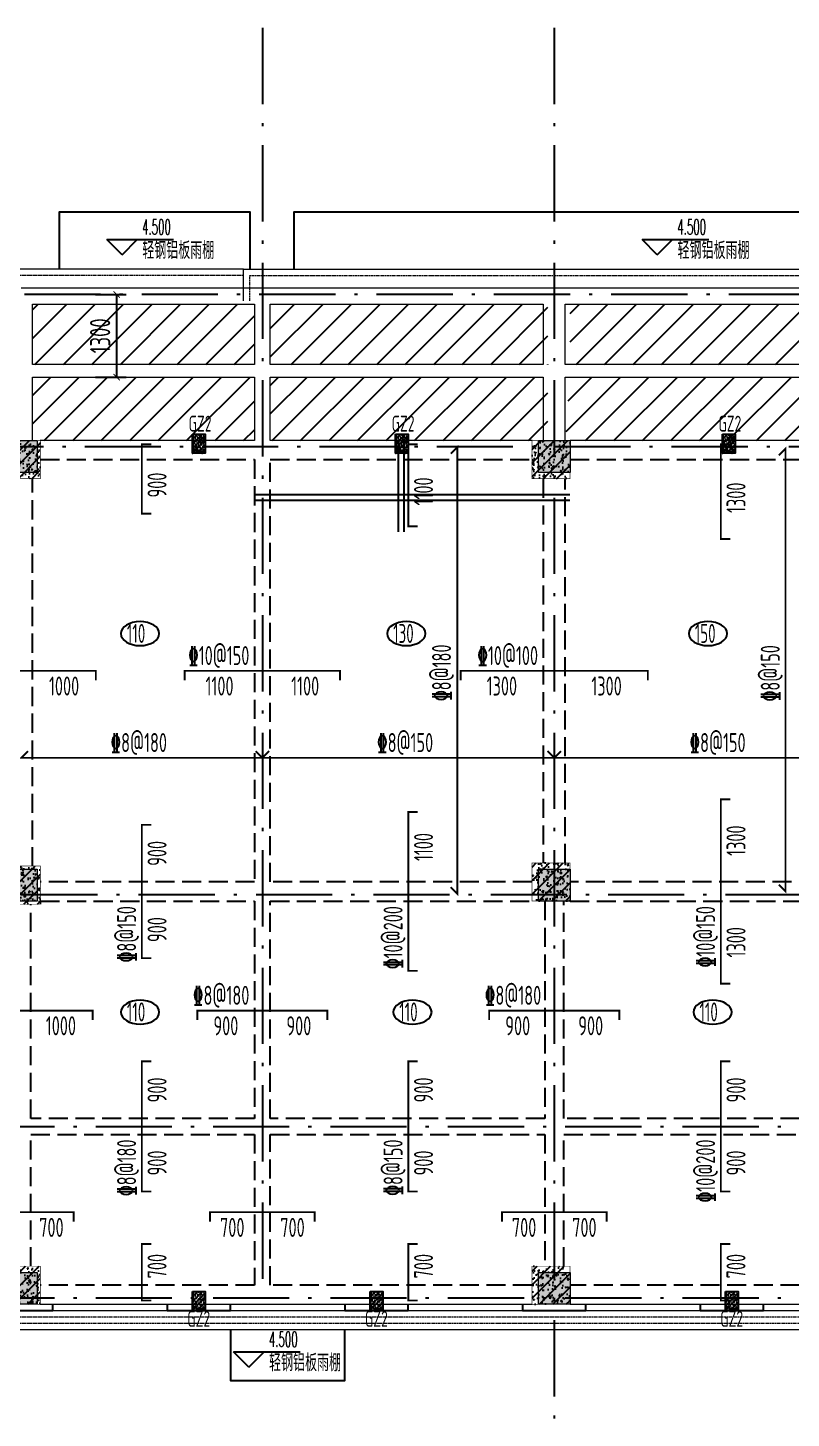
# Model space of a CAD drawing. Extents: x 169490 to 7584583, y -2399407 to 1374371.
# Drawn here: x 625098 to 637131, y 734888 to 756782 of the extents above; entities that cross this region are included whole.
import ezdxf
from ezdxf.enums import TextEntityAlignment as Align

# ---------------------------------------------------------------- set-up
doc = ezdxf.new("R2010")
doc.units = 0
doc.header["$LTSCALE"] = 100
for name, pattern in [('CENTER', [8, 5, -1, 1, -1]), ('D3轴线点划线', [18.5, 12, -3, 0.5, -3]), ('DASH', [0.35, 0.25, -0.1]), ('H3普通虚线', [4.2, 3, -1.2])]:
    doc.linetypes.add(name, pattern=pattern)
doc.layers.get('0').update_dxf_attribs({"linetype": 'CONTINUOUS'})
doc.layers.get('DEFPOINTS').update_dxf_attribs({"linetype": 'CONTINUOUS'})
for name, color, linetype in [('BEAM_CONT', 4, 'CONTINUOUS'), ('C-DOTE', 8, 'D3轴线点划线'), ('DIM_ELEV', 3, 'CONTINUOUS'), ('FSK_FREIN', 2, 'CONTINUOUS'), ('FSK_FTEXT', 4, 'CONTINUOUS'), ('FSK_ZREIN', 1, 'CONTINUOUS'), ('FSK_ZTEXT', 3, 'CONTINUOUS'), ('GJ', 6, 'CONTINUOUS'), ('GZ', 220, 'CENTER'), ('PUB_TEXT', 4, 'CONTINUOUS'), ('S-BEAM-LINE2', 4, 'H3普通虚线'), ('S-COLU-HATCH', 251, 'CONTINUOUS'), ('S-SLAB-DIM', 92, 'CONTINUOUS'), ('S-SLAB-HATCH', 251, 'CONTINUOUS'), ('S-SLAB-RBAR', 1, 'CONTINUOUS'), ('板厚度', 2, 'CONTINUOUS'), ('立面', 73, 'CONTINUOUS'), ('线脚', 30, 'CONTINUOUS')]:
    doc.layers.add(name, color=color, linetype=linetype)
doc.layers.add('S-COLU-LINE1', color=6, linetype='CONTINUOUS', lineweight=18)
doc.layers.add('平面-看线', color=45, linetype='CONTINUOUS', lineweight=15)
doc.styles.add('_TCH_DIM', font='SIMPLEX', dxfattribs={"bigfont": 'GBCBIG'})
doc.styles.add('BW_Rein', font='Tssdeng.shx', dxfattribs={"width": 0.7, "bigfont": 'hztxt.shx'})
doc.styles.get("Standard").update_dxf_attribs({"font": 'tssdeng.shx', "width": 0.7, "bigfont": 'hztxt.shx'})
doc.styles.add('TSSD_Bold', font='tssdeng2.shx', dxfattribs={"width": 0.7, "bigfont": 'china.shx'})
doc.styles.add('TSSD_Dimension', font='Tssdeng.shx', dxfattribs={"width": 0.7, "bigfont": 'tssdchn.shx'})
doc.styles.add('TSSD_REIN', font='tssdeng.shx', dxfattribs={"width": 0.7, "bigfont": 'hztxt.shx'})
doc.dimstyles.new('TSSD_100_100$0', dxfattribs={"dimtxt": 320, "dimasz": 100, "dimexe": 150, "dimexo": 150, "dimgap": 100, "dimtad": 1, "dimdec": 0, "dimzin": 0, "dimdsep": 46, "dimtxsty": 'TSSD_Dimension', "dimblk": 'ARCHTICK', "dimcen": 0, "dimclrt": 7, "dimadec": 1, "dimazin": 0, "dimtfac": 1, "dimtdec": 0, "dimtix": 1, "dimtmove": 2, "dimatfit": 3, "dimldrblk": '_TSDBK', "dimfxl": 1, "dimtolj": 1, "dimtzin": 0, "dimarcsym": 0})
pattern_1 = [(50, (0, 0), (215.178055, -18.82564), [22.5, -247.5]), (355, (0, 0), (-41.6254, 225.65764), [18, -198]), (100.4514, (17.93, -1.57), (173.552815, 206.831863), [19.122057, -210.342634]), (46.1842, (0, 60), (320.172315, -49.655704), [33.75, -371.25]), (96.6356, (26.68, 55.86), (280.39881, 292.23536), [28.68309, -315.5139]), (351.1842, (0, 60), (280.39858, 292.23558), [27, -297]), (21, (30, 45), (179.072116, -120.785667), [22.5, -247.5]), (326, (30, 45), (72.9946, 217.545014), [18, -198]), (71.4514, (44.92, 34.93), (252.06679, 96.75915), [19.122057, -210.342634]), (37.5, (0, 0), (3.6479566, 99.868156), [0, -195.6, 0, -201, 0, -198.75]), (7.5, (0, 0), (78.920861, 118.323514), [0, -114.6, 0, -191.1, 0, -75.75]), (327.5, (-66.9, 0), (160.146731, -6.7664615), [0, -75, 0, -234, 0, -310.5]), (317.5, (-96.9, 0), (174.955851, 30.031495), [0, -97.5, 0, -155.4, 0, -220.5]), (45, (0, 0), (-106.066017, 106.066017), [])]

# ---------------------------------------------------------------- blocks, each defined once
blk = doc.blocks.new('_ARCHTICK')
at = {"const_width": 0.15}
blk.add_lwpolyline([(-0.5, -0.5), (0.5, 0.5)], dxfattribs=at)
blk = doc.blocks.new('*D60')
at = {"layer": 'DEFPOINTS', "color": 0, "ltscale": 10, "transparency": 16777216}
for p in [(626018, 752582), (626018, 751282), (626499, 751282)]:
    blk.add_point(p, dxfattribs=at)
at = {"layer": 'S-SLAB-DIM', "color": 0, "lineweight": -2, "ltscale": 10, "transparency": 16777216}
for p, q in [((626168, 752582), (626649, 752582)), ((626499, 752582), (626499, 751282)), ((626168, 751282), (626649, 751282))]:
    blk.add_line(p, q, dxfattribs=at)
at = {"layer": 'S-SLAB-DIM', "color": 0, "lineweight": -2, "ltscale": 10, "transparency": 16777216, "xscale": 100, "yscale": 100, "zscale": 100}
for p, rotation in [((626499, 752582), 90), ((626499, 751282), 270)]:
    blk.add_blockref('_ARCHTICK', p, dxfattribs=dict(at, rotation=rotation))
at = {"layer": 'S-SLAB-DIM', "color": 7, "ltscale": 10, "transparency": 16777216, "insert": (626239, 751932), "char_height": 320, "attachment_point": 5, "rotation": 90, "style": 'TSSD_Dimension'}
blk.add_mtext('\\A1;1300', dxfattribs=at)
blk = doc.blocks.new('_TSDBK')
blk.add_line((-1, 0), (0, 0))
at = {"const_width": 0.5}
blk.add_lwpolyline([(-0.7, -0.7), (0.7, 0.7)], dxfattribs=at)
blk = doc.blocks.new('BW-4902924', base_point=(607896, 736682))
at = {"layer": 'S-COLU-HATCH', "ltscale": 10}
h = blk.add_hatch(color=256, dxfattribs=at)
h.dxf.hatch_style = 1
h.paths.add_polyline_path([(624746, 750282), (625246, 750282), (625246, 749782), (624746, 749782)])
h = blk.add_hatch(color=256, dxfattribs=at)
h.dxf.hatch_style = 1
h.paths.add_polyline_path([(633146, 750282), (633646, 750282), (633646, 749782), (633146, 749782)])
h = blk.add_hatch(color=256, dxfattribs=at)
h.dxf.hatch_style = 1
h.paths.add_polyline_path([(624746, 743532), (625246, 743532), (625246, 743032), (624746, 743032)])
h = blk.add_hatch(color=256, dxfattribs=at)
h.dxf.hatch_style = 1
h.paths.add_polyline_path([(633146, 743532), (633646, 743532), (633646, 743032), (633146, 743032)])
h = blk.add_hatch(color=256, dxfattribs=at)
h.dxf.hatch_style = 1
h.paths.add_polyline_path([(624746, 737182), (625246, 737182), (625246, 736682), (624746, 736682)])
h = blk.add_hatch(color=256, dxfattribs=at)
h.dxf.hatch_style = 1
h.paths.add_polyline_path([(633146, 737182), (633646, 737182), (633646, 736682), (633146, 736682)])
at = {"layer": 'S-COLU-LINE1'}
for points in [[(624746, 750282), (625246, 750282), (625246, 749782), (624746, 749782)], [(633146, 750282), (633646, 750282), (633646, 749782), (633146, 749782)], [(624746, 743532), (625246, 743532), (625246, 743032), (624746, 743032)], [(633146, 743532), (633646, 743532), (633646, 743032), (633146, 743032)], [(624746, 737182), (625246, 737182), (625246, 736682), (624746, 736682)], [(633146, 737182), (633646, 737182), (633646, 736682), (633146, 736682)]]:
    blk.add_lwpolyline(points, close=True, dxfattribs=at)
blk = doc.blocks.new('BW-5505119', base_point=(607197, 1117331))
at = {"layer": 'S-COLU-HATCH', "ltscale": 10}
h = blk.add_hatch(dxfattribs=at)
h.set_pattern_fill('ARMORED', color=256, scale=30)
h.set_pattern_definition(pattern_1)
h.paths.add_polyline_path([(625296, 1130931), (624696, 1130931), (624696, 1130331), (625296, 1130331)])
h = blk.add_hatch(dxfattribs=at)
h.set_pattern_fill('ARMORED', color=256, scale=30)
h.set_pattern_definition(pattern_1)
h.paths.add_polyline_path([(633646, 1130931), (633046, 1130931), (633046, 1130331), (633646, 1130331)])
h = blk.add_hatch(dxfattribs=at)
h.set_pattern_fill('ARMORED', color=256, scale=30)
h.set_pattern_definition(pattern_1)
h.paths.add_polyline_path([(633646, 1124281), (633046, 1124281), (633046, 1123681), (633646, 1123681)])
h = blk.add_hatch(dxfattribs=at)
h.set_pattern_fill('ARMORED', color=256, scale=30)
h.set_pattern_definition(pattern_1)
h.paths.add_polyline_path([(625297, 1124231), (624697, 1124231), (624697, 1123631), (625297, 1123631)])
h = blk.add_hatch(dxfattribs=at)
h.set_pattern_fill('ARMORED', color=256, scale=30)
h.set_pattern_definition(pattern_1)
h.paths.add_polyline_path([(625296, 1117931), (624696, 1117931), (624696, 1117331), (625296, 1117331)])
h = blk.add_hatch(dxfattribs=at)
h.set_pattern_fill('ARMORED', color=256, scale=30)
h.set_pattern_definition(pattern_1)
h.paths.add_polyline_path([(633646, 1117931), (633046, 1117931), (633046, 1117331), (633646, 1117331)])
at = {"layer": 'S-COLU-LINE1', "color": 2, "const_width": 10}
for points in [[(625296, 1130931), (624696, 1130931), (624696, 1130331), (625296, 1130331)], [(633646, 1130931), (633046, 1130931), (633046, 1130331), (633646, 1130331)], [(633646, 1124281), (633046, 1124281), (633046, 1123681), (633646, 1123681)], [(625297, 1124231), (624697, 1124231), (624697, 1123631), (625297, 1123631)], [(625296, 1117931), (624696, 1117931), (624696, 1117331), (625296, 1117331)], [(633646, 1117931), (633046, 1117931), (633046, 1117331), (633646, 1117331)]]:
    blk.add_lwpolyline(points, close=True, dxfattribs=at)

msp = doc.modelspace()

# ---------------------------------------------------------------- hatches: boundary and pattern name
at = {"layer": 'GZ', "linetype": 'ByBlock'}
h = msp.add_hatch(dxfattribs=at)
h.set_pattern_fill('ARMORED', color=2, scale=10, style=0)
h.set_pattern_definition([(50, (-1016925.9, 1227987.595), (71.7260183, -6.2752135), [7.5, -82.5]), (355, (-1016925.9, 1227987.595), (-13.8751334, 75.2192134), [6, -66]), (100.4514, (-1016919.92, 1227987.07), (57.8509382, 68.9439542), [6.374019, -70.1142112]), (46.1842, (-1016925.9, 1228007.595), (106.724105, -16.5519014), [11.25, -123.75]), (96.6356, (-1016917, 1228006.22), (93.4662706, 97.411787), [9.561029, -105.1713]), (351.1842, (-1016925.9, 1228007.6), (93.4661945, 97.41186), [9, -99]), (21, (-1016915.9, 1228002.595), (59.6907052, -40.261889), [7.5, -82.5]), (326, (-1016915.9, 1228002.595), (24.3315332, 72.5150045), [6, -66]), (71.4514, (-1016910.924, 1227999.24), (84.0222629, 32.2530497), [6.374019, -70.1142112]), (37.5, (-1016925.898, 1227987.595), (1.21598553, 33.2893854), [0, -65.2, 0, -67, 0, -66.25]), (7.5, (-1016925.898, 1227987.595), (26.30695374, 39.4411712), [0, -38.2, 0, -63.7, 0, -25.25]), (327.5, (-1016948.198, 1227987.595), (53.3822436, -2.25548717), [0, -25, 0, -78, 0, -103.5]), (317.5, (-1016958.2, 1227987.595), (58.3186169, 10.0104982), [0, -32.5, 0, -51.8, 0, -73.5]), (45, (-1016925.9, 1227987.595), (-35.355339, 35.355339), [])])
h.paths.add_polyline_path([(627695.7, 750382.3), (627695.7, 750082.3), (627895.7, 750082.3), (627895.7, 750382.3)])
h = msp.add_hatch(dxfattribs=at)
h.set_pattern_fill('ARMORED', color=2, scale=10, style=0)
h.set_pattern_definition([(50, (-1013725.843, 1227987.595), (71.7260183, -6.2752135), [7.5, -82.5]), (355, (-1013725.84, 1227987.595), (-13.8751334, 75.2192134), [6, -66]), (100.4514, (-1013719.866, 1227987.07), (57.8509382, 68.9439542), [6.374019, -70.1142112]), (46.1842, (-1013725.84, 1228007.595), (106.724105, -16.5519014), [11.25, -123.75]), (96.6356, (-1013716.95, 1228006.22), (93.4662706, 97.411787), [9.561029, -105.1713]), (351.1842, (-1013725.84, 1228007.6), (93.4661945, 97.41186), [9, -99]), (21, (-1013715.843, 1228002.595), (59.6907052, -40.261889), [7.5, -82.5]), (326, (-1013715.84, 1228002.595), (24.3315332, 72.5150045), [6, -66]), (71.4514, (-1013710.87, 1227999.24), (84.0222629, 32.2530497), [6.374019, -70.1142112]), (37.5, (-1013725.843, 1227987.595), (1.21598553, 33.2893854), [0, -65.2, 0, -67, 0, -66.25]), (7.5, (-1013725.843, 1227987.595), (26.30695374, 39.4411712), [0, -38.2, 0, -63.7, 0, -25.25]), (327.5, (-1013748.143, 1227987.595), (53.3822436, -2.25548717), [0, -25, 0, -78, 0, -103.5]), (317.5, (-1013758.143, 1227987.595), (58.3186169, 10.0104982), [0, -32.5, 0, -51.8, 0, -73.5]), (45, (-1013725.843, 1227987.595), (-35.355339, 35.355339), [])])
h.paths.add_polyline_path([(630895.8, 750382.3), (630895.8, 750082.3), (631095.8, 750082.3), (631095.8, 750382.3)])
h = msp.add_hatch(dxfattribs=at)
h.set_pattern_fill('ARMORED', color=2, scale=10, style=0)
h.set_pattern_definition([(50, (-1008575.9, 1227987.595), (71.7260183, -6.2752135), [7.5, -82.5]), (355, (-1008575.9, 1227987.595), (-13.8751334, 75.2192134), [6, -66]), (100.4514, (-1008569.92, 1227987.07), (57.8509382, 68.9439542), [6.374019, -70.1142112]), (46.1842, (-1008575.9, 1228007.595), (106.724105, -16.5519014), [11.25, -123.75]), (96.6356, (-1008567, 1228006.22), (93.4662706, 97.411787), [9.561029, -105.1713]), (351.1842, (-1008575.9, 1228007.6), (93.4661945, 97.41186), [9, -99]), (21, (-1008565.9, 1228002.595), (59.6907052, -40.261889), [7.5, -82.5]), (326, (-1008565.9, 1228002.595), (24.3315332, 72.5150045), [6, -66]), (71.4514, (-1008560.924, 1227999.24), (84.0222629, 32.2530497), [6.374019, -70.1142112]), (37.5, (-1008575.898, 1227987.595), (1.21598553, 33.2893854), [0, -65.2, 0, -67, 0, -66.25]), (7.5, (-1008575.898, 1227987.595), (26.30695374, 39.4411712), [0, -38.2, 0, -63.7, 0, -25.25]), (327.5, (-1008598.198, 1227987.595), (53.3822436, -2.25548717), [0, -25, 0, -78, 0, -103.5]), (317.5, (-1008608.2, 1227987.595), (58.3186169, 10.0104982), [0, -32.5, 0, -51.8, 0, -73.5]), (45, (-1008575.9, 1227987.595), (-35.355339, 35.355339), [])])
h.paths.add_polyline_path([(636045.7, 750382.3), (636045.7, 750082.3), (636245.7, 750082.3), (636245.7, 750382.3)])
h = msp.add_hatch(dxfattribs=at)
h.set_pattern_fill('ARMORED', color=2, scale=10, style=0)
h.set_pattern_definition([(50, (-1016926.12, 1214487.595), (71.7260183, -6.2752135), [7.5, -82.5]), (355, (-1016926.12, 1214487.595), (-13.8751334, 75.2192134), [6, -66]), (100.4514, (-1016920.14, 1214487.07), (57.8509382, 68.9439542), [6.374019, -70.1142112]), (46.1842, (-1016926.12, 1214507.595), (106.724105, -16.5519014), [11.25, -123.75]), (96.6356, (-1016917.23, 1214506.22), (93.4662706, 97.411787), [9.561029, -105.1713]), (351.1842, (-1016926.12, 1214507.6), (93.4661945, 97.41186), [9, -99]), (21, (-1016916.12, 1214502.595), (59.6907052, -40.261889), [7.5, -82.5]), (326, (-1016916.12, 1214502.595), (24.3315332, 72.5150045), [6, -66]), (71.4514, (-1016911.145, 1214499.24), (84.0222629, 32.2530497), [6.374019, -70.1142112]), (37.5, (-1016926.12, 1214487.595), (1.21598553, 33.2893854), [0, -65.2, 0, -67, 0, -66.25]), (7.5, (-1016926.12, 1214487.595), (26.30695374, 39.4411712), [0, -38.2, 0, -63.7, 0, -25.25]), (327.5, (-1016948.42, 1214487.595), (53.3822436, -2.25548717), [0, -25, 0, -78, 0, -103.5]), (317.5, (-1016958.42, 1214487.595), (58.3186169, 10.0104982), [0, -32.5, 0, -51.8, 0, -73.5]), (45, (-1016926.12, 1214487.595), (-35.355339, 35.355339), [])])
h.paths.add_polyline_path([(627695.5, 736882.3), (627695.5, 736582.3), (627895.5, 736582.3), (627895.5, 736882.3)])
h = msp.add_hatch(dxfattribs=at)
h.set_pattern_fill('ARMORED', color=2, scale=10, style=0)
h.set_pattern_definition([(50, (-1014126.11, 1214487.595), (71.7260183, -6.2752135), [7.5, -82.5]), (355, (-1014126.11, 1214487.595), (-13.8751334, 75.2192134), [6, -66]), (100.4514, (-1014120.13, 1214487.07), (57.8509382, 68.9439542), [6.374019, -70.1142112]), (46.1842, (-1014126.11, 1214507.595), (106.724105, -16.5519014), [11.25, -123.75]), (96.6356, (-1014117.22, 1214506.22), (93.4662706, 97.411787), [9.561029, -105.1713]), (351.1842, (-1014126.11, 1214507.6), (93.4661945, 97.41186), [9, -99]), (21, (-1014116.11, 1214502.595), (59.6907052, -40.261889), [7.5, -82.5]), (326, (-1014116.11, 1214502.595), (24.3315332, 72.5150045), [6, -66]), (71.4514, (-1014111.136, 1214499.24), (84.0222629, 32.2530497), [6.374019, -70.1142112]), (37.5, (-1014126.11, 1214487.595), (1.21598553, 33.2893854), [0, -65.2, 0, -67, 0, -66.25]), (7.5, (-1014126.11, 1214487.595), (26.30695374, 39.4411712), [0, -38.2, 0, -63.7, 0, -25.25]), (327.5, (-1014148.41, 1214487.595), (53.3822436, -2.25548717), [0, -25, 0, -78, 0, -103.5]), (317.5, (-1014158.41, 1214487.595), (58.3186169, 10.0104982), [0, -32.5, 0, -51.8, 0, -73.5]), (45, (-1014126.11, 1214487.595), (-35.355339, 35.355339), [])])
h.paths.add_polyline_path([(630495.5, 736882.3), (630495.5, 736582.3), (630695.5, 736582.3), (630695.5, 736882.3)])
h = msp.add_hatch(dxfattribs=at)
h.set_pattern_fill('ARMORED', color=2, scale=10, style=0)
h.set_pattern_definition([(50, (-1008525.9, 1214487.595), (71.7260183, -6.2752135), [7.5, -82.5]), (355, (-1008525.9, 1214487.595), (-13.8751334, 75.2192134), [6, -66]), (100.4514, (-1008519.92, 1214487.07), (57.8509382, 68.9439542), [6.374019, -70.1142112]), (46.1842, (-1008525.9, 1214507.595), (106.724105, -16.5519014), [11.25, -123.75]), (96.6356, (-1008517, 1214506.22), (93.4662706, 97.411787), [9.561029, -105.1713]), (351.1842, (-1008525.9, 1214507.6), (93.4661945, 97.41186), [9, -99]), (21, (-1008515.9, 1214502.595), (59.6907052, -40.261889), [7.5, -82.5]), (326, (-1008515.9, 1214502.595), (24.3315332, 72.5150045), [6, -66]), (71.4514, (-1008510.924, 1214499.24), (84.0222629, 32.2530497), [6.374019, -70.1142112]), (37.5, (-1008525.898, 1214487.595), (1.21598553, 33.2893854), [0, -65.2, 0, -67, 0, -66.25]), (7.5, (-1008525.898, 1214487.595), (26.30695374, 39.4411712), [0, -38.2, 0, -63.7, 0, -25.25]), (327.5, (-1008548.198, 1214487.595), (53.3822436, -2.25548717), [0, -25, 0, -78, 0, -103.5]), (317.5, (-1008558.2, 1214487.595), (58.3186169, 10.0104982), [0, -32.5, 0, -51.8, 0, -73.5]), (45, (-1008525.9, 1214487.595), (-35.355339, 35.355339), [])])
h.paths.add_polyline_path([(636095.7, 736882.3), (636095.7, 736582.3), (636295.7, 736582.3), (636295.7, 736882.3)])
at = {"layer": 'S-SLAB-HATCH'}
h = msp.add_hatch(dxfattribs=at)
h.set_pattern_fill('ANSI31', color=256, scale=100)
h.set_pattern_definition([(45, (-5179864.24, 2783926.33), (-224.506403, 224.506403), [])])
h.paths.add_polyline_path([(612270.7, 752432.3), (608145.7, 752432.3), (608145.7, 751482.3), (612270.7, 751482.3)])
h.paths.add_polyline_path([(612270.7, 751282.3), (608145.7, 751282.3), (608145.7, 750282.3), (608395.7, 750282.3), (612270.7, 750282.3)])
h.paths.add_polyline_path([(616420.7, 751282.3), (612520.7, 751282.3), (612520.7, 750282.3), (616346.7, 750282.3), (616420.7, 750282.3)])
h.paths.add_polyline_path([(616420.7, 752432.3), (612520.7, 752432.3), (612520.7, 751482.3), (616420.7, 751482.3)])
h.paths.add_polyline_path([(620670.7, 751282.3), (616770.7, 751282.3), (616770.7, 750282.3), (616845.7, 750282.3), (618995.7, 750282.3), (620670.7, 750282.3)])
h.paths.add_polyline_path([(620670.7, 752432.3), (616770.7, 752432.3), (616770.7, 751482.3), (620670.7, 751482.3)])
h.paths.add_polyline_path([(624820.7, 751282.3), (620920.7, 751282.3), (620920.7, 750282.3), (624746.7, 750282.3), (624820.7, 750282.3)])
h.paths.add_polyline_path([(624820.7, 752432.3), (620920.7, 752432.3), (620920.7, 751482.3), (624820.7, 751482.3)])
h.paths.add_polyline_path([(628670.7, 752432.3), (625170.7, 752432.3), (625170.7, 751482.3), (628670.7, 751482.3)])
h.paths.add_polyline_path([(628670.7, 751282.3), (625170.7, 751282.3), (625170.7, 750282.3), (625245.7, 750282.3), (628670.7, 750282.3)])
h.paths.add_polyline_path([(633295.7, 751282.3), (628920.7, 751282.3), (628920.7, 750282.3), (633146.7, 750282.3), (633295.7, 750282.3)])
h.paths.add_polyline_path([(633295.7, 752432.3), (628920.7, 752432.3), (628920.7, 751482.3), (633295.7, 751482.3)])
h.paths.add_polyline_path([(638520.7, 751282.3), (633645.7, 751282.3), (633570.7, 750282.3), (633645.7, 750282.3), (638520.7, 750282.3)])
h.paths.add_polyline_path([(638520.7, 752432.3), (633645.7, 752432.3), (633645.7, 751482.3), (638520.7, 751482.3)])
h.paths.add_polyline_path([(641845.7, 752432.3), (638770.7, 752432.3), (638770.7, 751382.3), (638770.7, 750282.3), (641595.7, 750282.3), (641845.7, 750282.3)])

# ---------------------------------------------------------------- linework, layer by layer
at = {"layer": 'BEAM_CONT', "lineweight": 18}
for p, q in [((628795.7, 752682.3), (624995.7, 752682.3)), ((633395.7, 752682.3), (628795.7, 752682.3)), ((638645.7, 752682.3), (633395.7, 752682.3)), ((625170.7, 752432.3), (628670.7, 752432.3)), ((625170.7, 751482.3), (625170.7, 752432.3)), ((628670.7, 752432.3), (628670.7, 751482.3)), ((628920.7, 752432.3), (633220.7, 752432.3)), ((628920.7, 751482.3), (628920.7, 752432.3)), ((633220.7, 752432.3), (633220.7, 751482.3)), ((633570.7, 752432.3), (638520.7, 752432.3)), ((633570.7, 751482.3), (633570.7, 752432.3)), ((628670.7, 751482.3), (625170.7, 751482.3)), ((633220.7, 751482.3), (628920.7, 751482.3)), ((638520.7, 751482.3), (633570.7, 751482.3)), ((625170.7, 750282.3), (625170.7, 751282.3)), ((625170.7, 751282.3), (628670.7, 751282.3)), ((628670.7, 751282.3), (628670.7, 750282.3)), ((628920.7, 750282.3), (628920.7, 751282.3)), ((628920.7, 751282.3), (633220.7, 751282.3)), ((633220.7, 751282.3), (633220.7, 750282.3)), ((633570.7, 750282.3), (633570.7, 751282.3)), ((633570.7, 751282.3), (638520.7, 751282.3)), ((628670.7, 750282.3), (625295.7, 750282.3)), ((628670.7, 750282.3), (625295.7, 750282.3)), ((633045.7, 750282.3), (628920.7, 750282.3)), ((633045.7, 750282.3), (628920.7, 750282.3)), ((638395.7, 750282.3), (633645.7, 750282.3)), ((638395.7, 750282.3), (633645.7, 750282.3)), ((625295.7, 736682.3), (628795.7, 736682.3)), ((628795.7, 736682.3), (633045.7, 736682.3)), ((633645.7, 736682.3), (638645.7, 736682.3))]:
    msp.add_line(p, q, dxfattribs=at)
at = {"layer": 'C-DOTE'}
for p, q in [((628795.7, 756782.3), (628795.7, 736782.3)), ((633395.7, 756782.3), (633395.7, 732082.3)), ((683595.7, 752582.3), (605819.4, 752582.3)), ((641995.7, 750182.3), (605819.4, 750182.3)), ((624995.7, 743132.3), (683595.7, 743132.3)), ((605819.4, 739482.3), (641995.7, 739482.3)), ((605819.4, 736782.3), (683595.7, 736782.3))]:
    msp.add_line(p, q, dxfattribs=at)
at = {"layer": 'DIM_ELEV'}
for p, q in [((626344.7, 753447.7), (627394.3, 753447.7)), ((626584.7, 753207.7), (626344.7, 753447.7)), ((626584.7, 753207.7), (626824.7, 753447.7)), ((635020.7, 753207.7), (634780.7, 753447.7)), ((634780.7, 753447.7), (635830.3, 753447.7)), ((635020.7, 753207.7), (635260.7, 753447.7)), ((628583, 735692.4), (628343, 735932.4)), ((628343, 735932.4), (629392.6, 735932.4)), ((628583, 735692.4), (628823, 735932.4))]:
    msp.add_line(p, q, dxfattribs=at)
at = {"layer": 'FSK_FREIN', "color": 1, "const_width": 30}
for points in [[(627045.8, 749132.3), (626895.8, 749132.3), (626895.8, 750222.3), (627045.8, 750222.3)], [(631245.8, 748932.3), (631095.8, 748932.3), (631095.8, 750222.3), (631245.8, 750222.3)], [(636170.8, 748732.3), (636020.8, 748732.3), (636020.8, 750222.3), (636170.8, 750222.3)], [(623820.7, 746507.3), (623820.7, 746657.3), (626170.7, 746657.3), (626170.7, 746507.3)], [(627570.7, 746507.3), (627570.7, 746657.3), (630020.7, 746657.3), (630020.7, 746507.3)], [(631920.7, 746507.3), (631920.7, 746657.3), (634870.7, 746657.3), (634870.7, 746507.3)], [(636170.8, 741732.3), (636020.8, 741732.3), (636020.8, 744632.3), (636170.8, 744632.3)], [(631245.8, 741932.3), (631095.8, 741932.3), (631095.8, 744432.3), (631245.8, 744432.3)], [(627045.8, 742132.3), (626895.8, 742132.3), (626895.8, 744232.3), (627045.8, 744232.3)], [(623870.7, 741157.3), (623870.7, 741307.3), (626120.7, 741307.3), (626120.7, 741157.3)], [(627770.7, 741157.3), (627770.7, 741307.3), (629820.7, 741307.3), (629820.7, 741157.3)], [(632370.7, 741157.3), (632370.7, 741307.3), (634420.7, 741307.3), (634420.7, 741157.3)], [(627045.8, 738457.3), (626895.8, 738457.3), (626895.8, 740507.3), (627045.8, 740507.3)], [(631245.8, 738457.3), (631095.8, 738457.3), (631095.8, 740507.3), (631245.8, 740507.3)], [(636170.8, 738457.3), (636020.8, 738457.3), (636020.8, 740507.3), (636170.8, 740507.3)], [(624170.7, 737982.3), (624170.7, 738132.3), (625820.7, 738132.3), (625820.7, 737982.3)], [(627970.7, 737982.3), (627970.7, 738132.3), (629620.7, 738132.3), (629620.7, 737982.3)], [(632570.7, 737982.3), (632570.7, 738132.3), (634220.7, 738132.3), (634220.7, 737982.3)], [(627045.8, 736742.3), (626895.8, 736742.3), (626895.8, 737632.3), (627045.8, 737632.3)], [(631245.8, 736742.3), (631095.8, 736742.3), (631095.8, 737632.3), (631245.8, 737632.3)], [(636170.8, 736742.3), (636020.8, 736742.3), (636020.8, 737632.3), (636170.8, 737632.3)]]:
    msp.add_lwpolyline(points, dxfattribs=at)
at = {"layer": 'FSK_ZREIN', "const_width": 30}
for points in [[(636935, 743288.4), (637041, 743182.3), (637041, 750157.3), (636935, 750051.2)], [(625101.8, 745393.2), (624995.7, 745287.2), (628795.7, 745287.2), (628689.7, 745393.2)], [(628901.8, 745393.2), (628795.7, 745287.2), (633395.7, 745287.2), (633289.7, 745393.2)], [(633501.8, 745393.2), (633395.7, 745287.2), (638645.7, 745287.2), (638539.7, 745393.2)]]:
    msp.add_lwpolyline(points, dxfattribs=at)
at = {"layer": 'GJ', "color": 6, "const_width": 30}
for points in [[(630937.9, 748842.1), (630937.9, 750278.2)], [(631026.3, 748842.1), (631026.3, 750278.2)], [(633645.7, 749430.4), (628670.7, 749430.4)], [(633645.7, 749342.1), (628670.7, 749342.1)]]:
    msp.add_lwpolyline(points, dxfattribs=at)
at = {"layer": 'GZ', "color": 2, "linetype": 'ByBlock'}
for points in [[(627695.7, 750382.3), (627895.7, 750382.3), (627895.7, 750082.3), (627695.7, 750082.3)], [(630895.8, 750382.3), (631095.8, 750382.3), (631095.8, 750082.3), (630895.8, 750082.3)], [(636045.7, 750382.3), (636245.7, 750382.3), (636245.7, 750082.3), (636045.7, 750082.3)], [(627695.5, 736882.3), (627895.5, 736882.3), (627895.5, 736582.3), (627695.5, 736582.3)], [(630495.5, 736882.3), (630695.5, 736882.3), (630695.5, 736582.3), (630495.5, 736582.3)], [(636095.7, 736882.3), (636295.7, 736882.3), (636295.7, 736582.3), (636095.7, 736582.3)]]:
    msp.add_lwpolyline(points, close=True, dxfattribs=at)
at = {"layer": 'S-BEAM-LINE2'}
for p, q in [((625295.7, 749982.3), (628670.7, 749982.3)), ((625295.7, 749982.3), (628670.7, 749982.3)), ((628670.7, 749982.3), (628670.7, 743332.3)), ((628920.7, 749982.3), (633045.7, 749982.3)), ((628920.7, 743332.3), (628920.7, 749982.3)), ((628920.7, 749982.3), (633045.7, 749982.3)), ((633645.7, 749982.3), (638395.7, 749982.3)), ((633645.7, 749982.3), (638395.7, 749982.3)), ((625170.7, 743582.3), (625170.7, 749682.3)), ((633220.7, 749682.3), (633220.7, 743632.3)), ((633570.7, 743632.3), (633570.7, 749682.3)), ((628670.7, 743332.3), (625296.7, 743332.3)), ((633045.7, 743332.3), (628920.7, 743332.3)), ((638395.7, 743332.3), (633645.7, 743332.3)), ((625145.7, 739607.3), (625145.7, 742982.3)), ((625296.7, 743032.3), (628670.7, 743032.3)), ((628670.7, 743032.3), (628670.7, 739607.3)), ((628920.7, 743032.3), (633045.7, 743032.3)), ((628920.7, 739607.3), (628920.7, 743032.3)), ((633245.7, 743032.3), (633245.7, 739607.3)), ((633545.7, 739607.3), (633545.7, 743032.3)), ((633645.7, 743032.3), (638395.7, 743032.3)), ((628670.7, 739607.3), (625145.7, 739607.3)), ((633245.7, 739607.3), (628920.7, 739607.3)), ((638520.7, 739607.3), (633545.7, 739607.3)), ((625145.7, 737282.3), (625145.7, 739357.3)), ((625145.7, 739357.3), (628670.7, 739357.3)), ((628670.7, 739357.3), (628670.7, 736982.3)), ((628920.7, 736982.3), (628920.7, 739357.3)), ((628920.7, 739357.3), (633245.7, 739357.3)), ((633245.7, 739357.3), (633245.7, 737282.3)), ((633545.7, 737282.3), (633545.7, 739357.3)), ((633545.7, 739357.3), (638520.7, 739357.3)), ((628670.7, 736982.3), (625295.7, 736982.3)), ((633045.7, 736982.3), (628920.7, 736982.3)), ((638520.7, 736982.3), (633645.7, 736982.3))]:
    msp.add_line(p, q, dxfattribs=at)
at = {"layer": 'S-SLAB-RBAR', "const_width": 30}
msp.add_lwpolyline([(631763.8, 743249.9), (631869.8, 743143.8), (631869.8, 750182.3), (631763.8, 750076.2)], dxfattribs=at)
at = {"layer": '平面-看线'}
for points in [[(628495.7, 752982.3), (621495.7, 752982.3)], [(628495.7, 752482.3), (628495.7, 752982.3), (642395.7, 752982.3), (642395.7, 750182.3), (642195.7, 750182.3)], [(607895.7, 736682.3), (607895.7, 736282.3), (680395.7, 736282.3), (680395.7, 746982.3), (672695.7, 746982.3), (672695.7, 748882.3), (663945.7, 748882.3)], [(625495.3, 736582.3), (627295.3, 736582.3)], [(628295.7, 736582.3), (630095.7, 736582.3)], [(631095.7, 736582.3), (632895.7, 736582.3)], [(633895.7, 736582.3), (635695.7, 736582.3)], [(636695.7, 736582.3), (638495.7, 736582.3)]]:
    msp.add_lwpolyline(points, dxfattribs=at)
at = {"layer": '平面-看线', "linetype": 'DASH', "ltscale": 0.8}
for points in [[(628495.7, 752882.3), (621495.7, 752882.3)], [(628595.7, 752482.3), (628595.7, 752882.3), (642295.7, 752882.3), (642295.7, 750282.3), (642195.7, 750282.3)], [(607895.7, 736382.3), (680295.7, 736382.3), (680295.7, 746882.3), (672595.7, 746882.3), (672595.7, 748782.3), (663945.7, 748782.3)], [(607895.7, 736482.3), (680195.7, 736482.3), (680195.7, 746782.3), (672495.7, 746782.3), (672495.7, 748682.3), (663945.7, 748682.3)]]:
    msp.add_lwpolyline(points, dxfattribs=at)
at = {"layer": '板厚度', "extrusion": (0, 0, -1)}
for centre in [(626868.4, 747242.8), (631063.9, 747242.8), (635818.3, 747242.8), (626868.4, 741282.2), (631160.8, 741282.2), (635891.8, 741282.2)]:
    msp.add_ellipse(centre, major_axis=(303.3, 0), ratio=0.6210538, dxfattribs=at)
at = {"layer": '立面', "color": 4}
for points in [[(625595.7, 752982.3), (625595.7, 753882.3), (628595.7, 753882.3), (628595.7, 752982.3)], [(629295.7, 752982.3), (629295.7, 753882.3), (640895.7, 753882.3), (640895.7, 752982.3)], [(628295.9, 736282.3), (628295.9, 735482.3), (630095.9, 735482.3), (630095.9, 736282.3)]]:
    msp.add_lwpolyline(points, dxfattribs=at)
at = {"layer": '线脚', "color": 10}
for points in [[(624495.7, 736682.3), (624495.7, 736582.3), (625495.7, 736582.3), (625495.7, 736682.3)], [(627295.3, 736682.3), (627295.3, 736582.3), (628295.3, 736582.3), (628295.3, 736682.3)], [(630095.7, 736682.3), (630095.7, 736582.3), (631095.7, 736582.3), (631095.7, 736682.3)], [(632895.7, 736682.3), (632895.7, 736582.3), (633895.7, 736582.3), (633895.7, 736682.3)], [(635695.7, 736682.3), (635695.7, 736582.3), (636695.7, 736582.3), (636695.7, 736682.3)]]:
    msp.add_lwpolyline(points, dxfattribs=at)

# ---------------------------------------------------------------- block references
at = {"layer": 'S-COLU-LINE1'}
for name, p in [('BW-5505119', (607196.7, 736682.3)), ('BW-4902924', (607895.7, 736682.3))]:
    msp.add_blockref(name, p, dxfattribs=at)

# ---------------------------------------------------------------- texts
at = {"layer": 'DIM_ELEV', "style": '_TCH_DIM', "width": 0.494118}
for p in [(635335.9, 753527.8), (628898.2, 736012.5)]:
    msp.add_text('4.500', height=238, dxfattribs=at).set_placement(p)
at = {"layer": 'DIM_ELEV', "width": 0.7}
for p in [(626903, 753142.1), (635339, 753142.1), (628901.3, 735626.8)]:
    msp.add_text('轻钢铝板雨棚', height=270.07, dxfattribs=at).set_placement(p)
at = {"layer": 'FSK_FTEXT', "style": 'BW_Rein', "width": 0.65}
for s, p in [('900', (626985.8, 749582.3)), ('1100', (631185.8, 749482.3)), ('1300', (636110.8, 749382.3)), ('1300', (636110.8, 743982.3)), ('900', (626985.8, 743782.3)), ('1100', (631185.8, 743882.3)), ('900', (626985.8, 742582.3)), ('1300', (636110.8, 742382.3)), ('900', (626985.8, 740057.3)), ('900', (631185.8, 740057.3)), ('900', (636110.8, 740057.3)), ('900', (626985.8, 738907.3)), ('900', (631185.8, 738907.3)), ('900', (636110.8, 738907.3)), ('700', (626985.8, 737282.3)), ('700', (631185.8, 737282.3)), ('700', (636110.8, 737282.3))]:
    msp.add_text(s, height=300, rotation=89.99999, dxfattribs=at).set_placement(p, align=Align.TOP_CENTER)
for s, p in [('%%13210@150', (628590.7, 746747.3)), ('%%13210@100', (633140.7, 746747.3)), ('%%1328@180', (628590.7, 741397.3)), ('%%1328@180', (633190.7, 741397.3))]:
    msp.add_text(s, height=300, dxfattribs=at).set_placement(p, align=Align.RIGHT)
for s, p in [('1000', (625670.7, 746567.3)), ('1100', (628120.7, 746567.3)), ('1100', (629470.7, 746567.3)), ('1300', (632570.7, 746567.3)), ('1300', (634220.7, 746567.3)), ('1000', (625620.7, 741217.3)), ('900', (628220.7, 741217.3)), ('900', (629370.7, 741217.3)), ('900', (632820.7, 741217.3)), ('900', (633970.7, 741217.3)), ('700', (625470.7, 738042.3)), ('700', (628320.7, 738042.3)), ('700', (629270.7, 738042.3)), ('700', (632920.7, 738042.3)), ('700', (633870.7, 738042.3))]:
    msp.add_text(s, height=300, dxfattribs=at).set_placement(p, align=Align.TOP_CENTER)
for s, p in [('%%1328@150', (626805.8, 742952.3)), ('%%13210@200', (631005.8, 742952.3)), ('%%13210@150', (635930.8, 742952.3)), ('%%1328@180', (626805.8, 739277.3)), ('%%1328@150', (631005.8, 739277.3)), ('%%13210@200', (635930.8, 739277.3))]:
    msp.add_text(s, height=300, rotation=89.99999, dxfattribs=at).set_placement(p, align=Align.RIGHT)
at = {"layer": 'FSK_ZTEXT', "style": 'BW_Rein', "width": 0.65}
msp.add_text('%%1328@180', height=300, rotation=90, dxfattribs=at).set_placement((631769.8, 747072), align=Align.RIGHT)
msp.add_text('%%1328@150', height=300, rotation=90, dxfattribs=at).set_placement((636951, 746177.1))
for s, p in [('%%1328@180', (626403, 745377.2)), ('%%1328@150', (630603, 745377.2)), ('%%1328@150', (635528, 745377.2))]:
    msp.add_text(s, height=300, dxfattribs=at).set_placement(p)
at = {"layer": 'GZ', "color": 2, "linetype": 'ByBlock', "style": 'TSSD_REIN', "width": 0.65}
for p in [(627634.3, 750424), (630834.3, 750424), (635984.3, 750424), (627612.8, 736328.3), (630412.8, 736328.3), (636013, 736328.3)]:
    msp.add_text('GZ2', height=250, dxfattribs=at).set_placement(p)
at = {"layer": 'PUB_TEXT', "style": '_TCH_DIM', "width": 0.494118}
msp.add_text('4.500', height=238, dxfattribs=at).set_placement((626899.9, 753527.8))
at = {"layer": '板厚度', "style": 'TSSD_Bold', "width": 0.6}
for s, p in [('110', (626660.8, 747095.6)), ('130', (630856.3, 747095.6)), ('150', (635610.7, 747095.6)), ('110', (626660.8, 741135)), ('110', (630953.3, 741135)), ('110', (635684.3, 741135))]:
    msp.add_text(s, height=300, rotation=360, dxfattribs=at).set_placement(p)

# ---------------------------------------------------------------- dimensions: what is measured, and where the dimension line sits
at = {"layer": 'S-SLAB-DIM', "ltscale": 10}
dim = msp.add_linear_dim(base=(626499.3, 751282.3), p1=(626017.9, 752582.3), p2=(626017.9, 751282.3), angle=90, dimstyle='TSSD_100_100$0', dxfattribs=at)
dim.commit()
dim.dimension.update_dxf_attribs({"geometry": '*D60', "text_midpoint": (626239.3, 751932.3)})

doc.saveas('drawing.dxf')
